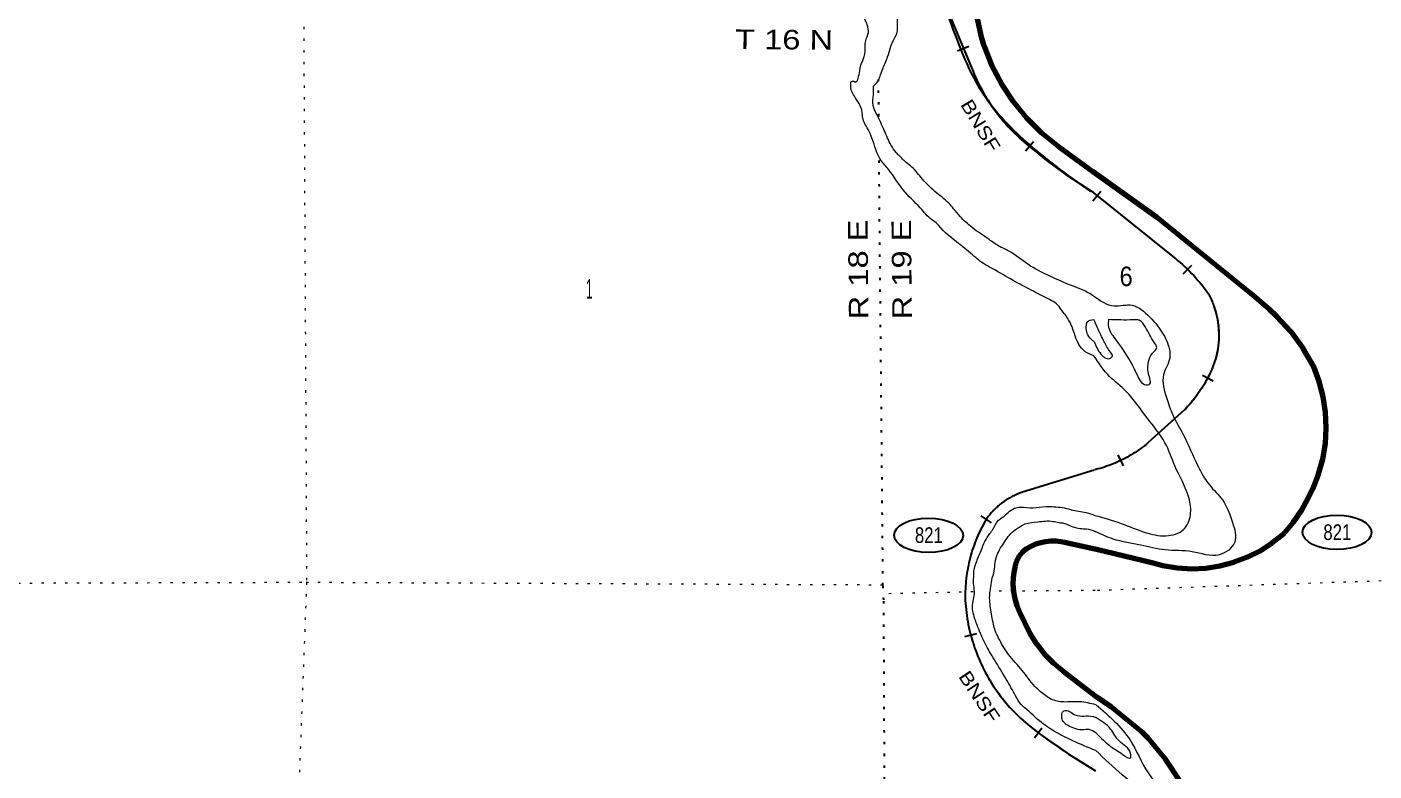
# Model space of a CAD drawing. Header units: feet. Extents: x -6 to 252658, y -374658 to -170635.
# Drawn here: x 115963 to 128025, y -222024 to -215362 of the extents above; entities that cross this region are included whole.
import ezdxf
from ezdxf.enums import TextEntityAlignment as Align

# ---------------------------------------------------------------- set-up
doc = ezdxf.new("R2010")
doc.units = ezdxf.units.FT
doc.header["$LTSCALE"] = 70
doc.linetypes.add('DOTTED', pattern=[1.5, 0.3, -1.2])
for name, color, linetype, lineweight in [('17', 7, 'Continuous', 25), ('23', 7, 'Continuous', 70), ('34', 7, 'Continuous', 25), ('39', 7, 'Continuous', 13), ('6', 7, 'DOTTED', 25), ('7', 7, 'DOTTED', 13)]:
    doc.layers.add(name, color=color, linetype=linetype, lineweight=lineweight)

msp = doc.modelspace()

# ---------------------------------------------------------------- linework, layer by layer
at = {"layer": '17'}
for centre in [(124036.03, -219913.24), (127693.34, -219886.9)]:
    msp.add_ellipse(centre, major_axis=(-309.24, 1), ratio=0.500121, dxfattribs=at)
at = {"layer": '23'}
for points in [[(125509.12, -216658.04), (125199.75, -216431.02), (125051.32, -216312.91), (124916.04, -216179.94), (124795.4, -216033.55), (124690.73, -215875.36), (124603.16, -215707.09), (124533.67, -215530.59), (124506.72, -215442.65), (124477.87, -215301.87), (124423.37, -215089.17), (124346.94, -214883.33), (124266.39, -214717.37), (124220, -214629.05), (124047, -214325.05), (123958.66, -214164.44), (123883.09, -213982.69), (123826.94, -213794.04), (123792.55, -213613.34), (123762.62, -213376.69), (123246.44, -209982.53), (123245, -209973.05)], [(125527.7, -220035.24), (126046.41, -220161.12), (126135.07, -220183.99), (126261.79, -220204.8), (126390, -220212.26), (126518.28, -220206.27), (126645.23, -220186.9), (126769.47, -220154.38), (126889.62, -220109.04), (127004.38, -220051.39), (127112.48, -219982.06), (127212.74, -219901.82), (127300.57, -219797.46), (127377, -219684.5), (127413.12, -219620.58), (127477.7, -219496.12), (127528.92, -219365.6), (127566.21, -219230.43), (127589.17, -219092.11), (127597.54, -218952.15), (127591.24, -218812.08), (127570.34, -218673.43), (127535.05, -218537.73), (127485.77, -218406.46), (127482.74, -218399.56), (127389.1, -218239.48), (127279.24, -218090.06), (127154.36, -217952.95), (127089.48, -217891.95), (126921.62, -217747.55), (126081.56, -217067.82), (125509.11, -216658.04)], [(125539.9, -221359.12), (125243.24, -221132.9), (125240.14, -221130.57), (125153.73, -221058.05), (125075.36, -220976.89), (125005.91, -220887.99), (124946.14, -220792.31), (124853.27, -220602.5), (124828.86, -220543.2), (124810.78, -220481.67), (124799.23, -220418.6), (124794.34, -220354.66), (124796.15, -220290.56), (124804.66, -220227), (124814.07, -220187.72), (124818.86, -220167.75), (124825.12, -220147.72), (124826.08, -220144.63), (124835.67, -220122.43), (124847.52, -220101.35), (124861.52, -220081.62), (124877.49, -220063.47), (124895.28, -220047.09), (124914.68, -220032.65), (124916.08, -220031.73), (124955.52, -220009.17), (124997.1, -219990.85), (125040.37, -219976.98), (125084.85, -219967.71), (125130.05, -219963.14), (125175.48, -219963.32), (125220.65, -219968.25), (125252.11, -219974.56), (125526.31, -220034.91)], [(126290.61, -222121.06), (126156.43, -221917.8), (126001.75, -221729.68), (125946.59, -221671.39), (125669.89, -221448.52), (125539.9, -221359.12)]]:
    msp.add_lwpolyline(points, dxfattribs=at)
at = {"layer": '34', "lineweight": 13}
for p, q in [((123899.76, -214484.69), (124433.51, -215762.41)), ((125511.84, -216848.27), (126237.43, -217429.41)), ((126327, -218789.97), (125998.97, -219085.42)), ((125518.63, -219329.07), (124875.89, -219526.78))]:
    msp.add_line(p, q, dxfattribs=at)
at = {"layer": '34'}
for p, q in [((124295.15, -215576.75), (124397.21, -215534.12)), ((124904.84, -216472.66), (124975.34, -216387.44)), ((125508.38, -216919.85), (125577.53, -216833.51)), ((126315.84, -217573.61), (126393.35, -217494.7)), ((126487.62, -218478.94), (126585.16, -218531.1)), ((125732.28, -219191.74), (125779.84, -219291.6)), ((124504.55, -219739.5), (124595.35, -219802.67)), ((124360.86, -220818.92), (124468, -220791.45)), ((124984.03, -221725.47), (125050.86, -221637.33))]:
    msp.add_line(p, q, dxfattribs=at)
for points in [[(123900.78, -214484.29), (124434.52, -215761.99), (124444.27, -215785.01), (124456.19, -215811.88), (124468.68, -215838.63), (124481.54, -215865.03), (124494.87, -215891.41), (124508.68, -215917.32), (124522.96, -215943.22), (124537.72, -215968.64), (124552.83, -215993.94), (124568.3, -216018.89), (124584.37, -216043.7), (124600.9, -216068.03), (124617.68, -216092.13), (124635.05, -216116.09), (124652.66, -216139.59), (124670.75, -216162.83), (124689.41, -216185.71), (124708.21, -216208.24), (124727.48, -216230.53), (124747.34, -216252.45), (124767.32, -216274.01), (124787.65, -216295.21), (124808.56, -216316.04), (124869.8, -216371), (124931.98, -216424.26), (124995.11, -216476.49), (125059.22, -216528.33), (125124.23, -216578.47), (125189.86, -216627.24), (125256.46, -216675.63), (125323.97, -216722.31), (125392.1, -216767.63), (125461.51, -216812.23), (125509.58, -216842.12)], [(125510.94, -216843.19), (126238.12, -217428.56), (126244.3, -217433.6), (126266.29, -217451.67), (126287.89, -217470.02), (126309.27, -217488.94), (126330.14, -217508.23), (126350.73, -217527.7), (126371.13, -217547.74), (126391.04, -217567.93), (126410.64, -217588.54), (126429.8, -217609.66), (126448.61, -217630.84), (126467.13, -217652.45), (126485.21, -217674.56), (126502.93, -217696.74), (126520.26, -217719.2), (126537.2, -217742.23), (126542.28, -217751.55), (126548.66, -217763.54), (126554.73, -217775.67), (126560.71, -217787.83), (126566.43, -217800.23), (126571.89, -217812.62), (126577.16, -217825.09), (126582.27, -217837.75), (126587.04, -217850.43), (126591.69, -217863.17), (126596.05, -217876.04), (126600.28, -217889.02), (126604.19, -217901.96), (126607.87, -217915.05), (126611.38, -217928.16), (126614.68, -217941.36), (126617.64, -217954.59), (126620.46, -217967.94), (126623.05, -217981.27), (126625.35, -217994.67), (126627.41, -218008.04), (126629.28, -218021.5), (126630.96, -218034.98), (126632.3, -218048.49), (126633.46, -218062.01), (126634.35, -218075.6), (126635.07, -218089.2), (126635.47, -218102.75), (126635.71, -218116.32), (126635.68, -218129.88), (126635.39, -218143.5), (126634.88, -218157.01), (126634.16, -218170.63), (126633.16, -218184.13), (126631.96, -218197.72), (126630.47, -218211.2), (126628.81, -218224.69), (126626.91, -218238.09), (126624.76, -218251.55), (126622.32, -218264.9), (126619.72, -218278.19), (126616.85, -218291.53), (126613.79, -218304.72), (126610.5, -218317.9), (126606.87, -218331.03), (126603.14, -218344.04), (126599.16, -218357.03), (126594.87, -218369.98), (126590.45, -218382.79), (126585.81, -218395.52), (126580.86, -218408.22), (126572.66, -218427.67), (126564.06, -218446.82), (126555.14, -218465.84), (126545.94, -218484.87), (126536.34, -218503.61), (126526.46, -218522.08), (126516.3, -218540.59), (126505.75, -218558.8), (126494.91, -218576.75), (126483.68, -218594.69), (126472.22, -218612.25), (126460.53, -218629.73), (126448.4, -218647.02), (126436.03, -218663.95), (126423.32, -218680.73), (126410.44, -218697.33), (126397.1, -218713.73), (126383.64, -218729.82), (126369.74, -218745.73), (126355.71, -218761.31), (126341.33, -218776.76), (126327.76, -218790.77), (125999.68, -219086.26), (125984.02, -219099.28), (125968.14, -219111.86), (125952.05, -219124.18), (125935.72, -219136.39), (125919.18, -219148.18), (125902.49, -219159.62), (125885.58, -219170.95), (125868.45, -219181.86), (125851.18, -219192.42)], [(125851.18, -219192.42), (125833.61, -219202.79), (125815.99, -219212.75), (125798.21, -219222.52), (125780.13, -219231.95), (125762.02, -219240.94), (125743.67, -219249.68), (125725.27, -219258.16), (125706.57, -219266.29), (125687.89, -219274.08), (125668.91, -219281.53), (125649.96, -219288.65), (125630.79, -219295.49), (125611.57, -219301.92), (125592.22, -219308.01), (125572.81, -219313.84), (125553.18, -219319.25), (125533.49, -219324.4), (125523.6, -219328.45)], [(125518.95, -219330.13), (124876.22, -219527.83), (124870.03, -219529.9), (124859.61, -219533.58), (124849.25, -219537.39), (124838.94, -219541.38), (124828.78, -219545.61), (124818.59, -219549.97), (124808.53, -219554.49), (124798.56, -219559.23), (124788.71, -219564.13), (124778.9, -219569.19), (124769.15, -219574.38), (124759.56, -219579.81), (124750.04, -219585.37), (124740.59, -219591.13), (124731.23, -219597.02), (124722.05, -219603.1), (124712.92, -219609.3), (124703.93, -219615.66), (124695.03, -219622.23), (124686.28, -219628.89), (124677.57, -219635.74), (124669.08, -219642.73), (124660.61, -219649.89), (124652.37, -219657.18), (124644.19, -219664.6), (124636.18, -219672.13), (124628.24, -219679.85), (124620.53, -219687.73), (124612.92, -219695.68), (124605.39, -219703.82), (124598.06, -219712.03), (124590.86, -219720.38), (124583.84, -219728.93), (124576.95, -219737.5), (124570.18, -219746.22), (124563.59, -219755.13), (124557.15, -219764.07), (124550.87, -219773.1), (124544.77, -219782.3), (124541.07, -219788.83), (124529.5, -219809.42), (124518.48, -219830.06), (124507.79, -219851.05), (124497.4, -219872.12), (124487.32, -219893.4), (124477.81, -219914.85), (124468.49, -219936.56), (124459.59, -219958.31), (124451.13, -219980.26), (124443.1, -220002.26), (124435.38, -220024.49), (124427.95, -220046.8), (124421.1, -220069.28), (124414.53, -220091.84), (124408.42, -220114.59), (124402.59, -220137.43), (124397.32, -220160.31), (124392.33, -220183.26), (124387.77, -220206.28), (124383.66, -220229.49), (124379.93, -220252.63), (124376.54, -220275.98), (124373.66, -220299.24), (124371.09, -220322.71), (124369.06, -220346.09), (124367.32, -220369.56), (124365.97, -220392.94), (124365.07, -220416.51), (124364.7, -220440.01), (124364.61, -220463.44), (124364.94, -220487.07), (124365.2, -220496.26), (124366.85, -220523.4), (124369.1, -220550.34), (124371.83, -220577.28), (124374.87, -220604.35), (124378.52, -220631.23), (124382.63, -220657.93), (124387.06, -220684.77), (124392.1, -220711.41), (124397.6, -220737.88), (124403.57, -220764.48), (124409.99, -220790.75), (124416.72, -220816.99), (124424.07, -220843.2), (124431.88, -220869.07), (124440.14, -220894.92), (124448.7, -220920.61), (124457.9, -220946.25), (124467.37, -220971.56), (124477.47, -220996.84), (124487.88, -221021.79), (124498.74, -221046.73), (124510.04, -221071.32), (124521.81, -221095.73), (124533.87, -221119.97), (124546.55, -221144.02), (124559.55, -221167.9), (124572.98, -221191.44)], [(124572.98, -221191.44), (124586.71, -221214.82), (124601.04, -221237.84), (124615.68, -221260.69), (124630.61, -221283.22), (124645.99, -221305.56), (124661.83, -221327.57), (124678.13, -221349.4), (124694.56, -221370.92), (124711.6, -221392.08), (124728.93, -221412.92), (124746.55, -221433.58), (124764.47, -221453.77), (124783, -221473.76), (124801.66, -221493.44), (124820.77, -221512.63), (124840.03, -221531.65), (124859.88, -221550.33), (124879.87, -221568.53), (124900.15, -221586.4), (124920.88, -221604.1), (124941.9, -221621.16), (124954, -221630.92), (125035.62, -221692.8), (125118.21, -221752.48), (125201.87, -221810.77), (125286.7, -221868.48), (125372.49, -221923.98), (125458.9, -221977.73), (125532.2, -222022.08)]]:
    msp.add_lwpolyline(points, dxfattribs=at)
at = {"layer": '34', "lineweight": 13}
for centre, radius, start, end in [((125992.51, -215113.45), 1688.67, 202.60012, 225.44801), ((127969.99, -212833.49), 4704.57, 227.76677, 238.45919), ((125218.63, -218700.03), 1628.63, 35.99674, 51.27678), ((125857.44, -218121.23), 777.17, 338.36247, 29.13702), ((125467.01, -217946.25), 1204.76, 315.54739, 337.47405), ((125250.92, -218195.74), 1162.37, 283.82732, 310.05765), ((125073.92, -220128.41), 633.39, 108.21897, 146.8134), ((125711.75, -220455.36), 1348.26, 150.02384, 181.73979), ((125916.91, -220411.14), 1555.13, 183.13894, 231.7122), ((128517.25, -216986.81), 5854.67, 232.50221, 239.33928)]:
    msp.add_arc(centre, radius, start, end, dxfattribs=at)
at = {"layer": '34'}
msp.add_spline([(118502.9, -199330.27), (119765.9, -202020.1), (120924.1, -204442.96), (121685.51, -206061.63), (122266.61, -207273.02), (122656.95, -208290.62), (122934.17, -209260.8), (123165.71, -210575.59), (123370.53, -211820.1), (123543.61, -212863.55), (123663.85, -213579.27), (123768.79, -214138.08), (123869.67, -214429.19), (124187.64, -215201.73), (124486.92, -215899.93), (124879.04, -216363.88), (125484.59, -216834.2)], degree=3, dxfattribs=at)
at = {"layer": '39'}
for points in [[(125517.11, -217772.88), (125413.68, -217715.45), (125325.32, -217681.08), (125122.51, -217592.19), (124925.76, -217487.21), (124755.18, -217368.2), (124664.83, -217323.77), (124578.53, -217265.28), (124426.01, -217158.38), (124317.69, -217057.61), (124259.55, -216989.12), (124217.46, -216940.77), (124093.06, -216835.94), (123968.73, -216708.99), (123874.49, -216606.23), (123822.32, -216563.9), (123812.29, -216553.82), (123746.12, -216485.31), (123702.03, -216422.87), (123640.02, -216288.01), (123572, -216145.09), (123540.01, -216064.58), (123542, -215969.05), (123544, -215926.05), (123544.42, -215891.64), (123562, -215873.05), (123611.01, -215777.15), (123625.16, -215738.97), (123669.61, -215630.46), (123728.27, -215467.69), (123734.32, -215457.64), (123754.52, -215409.43), (123758.66, -215355.13), (123760.95, -215228.44), (123799.42, -215101.82), (123849.95, -214975.23), (123866.14, -214929), (123864.34, -214832.47), (123860.51, -214748), (123848.57, -214693.68), (123804.63, -214566.9), (123742.8, -214347.56), (123677, -214110.12), (123612.02, -213825.45), (123609.18, -213737.64), (123614.85, -213651.25), (123616.44, -213517.94)], [(125516.71, -218307.12), (125436.57, -218266.52), (125382.45, -218204.06), (125320.48, -218047.08), (125290.48, -217984.68), (125224.35, -217892.04), (125182.26, -217841.68), (125118.02, -217803.33), (124975.47, -217728.63), (124814.87, -217643.84), (124634.2, -217540.91), (124495.69, -217458.17), (124445.54, -217415.84), (124307.1, -217302.94), (124124.56, -217137.66), (124114.54, -217125.57), (124066.37, -217089.28), (123962.09, -216982.48), (123807.69, -216819.27), (123679.44, -216640.02), (123609.28, -216555.41), (123573.26, -216484.95), (123501.32, -216291.74), (123449.29, -216189.08), (123443.36, -216144.82), (123437.42, -216104.59), (123379.37, -215993.87), (123339.39, -215895.24), (123339.43, -215877.14), (123341.48, -215857.04), (123365.63, -215847.03), (123381.68, -215855.1), (123395.79, -215843.07), (123411.96, -215796.85), (123413.99, -215790.82), (123426.22, -215714.43), (123440.37, -215676.25), (123468.73, -215577.77), (123472.95, -215487.28), (123497.24, -215410.91), (123487.34, -215344.52), (123463.57, -215286.22)], [(125517.11, -217772.88), (125697.26, -217858.87), (125858.19, -217853.18), (125959.35, -217906.48), (126101.78, -218060), (126181.8, -218210.15), (126195.06, -218326.76), (126140.25, -218476.29), (126168.57, -218687.36), (126222.41, -218835.76), (126314.75, -219009.94), (126448.44, -219292.38), (126550.79, -219462.42), (126666.86, -219596.09), (126757.48, -219798.46), (126777.38, -219973.38), (126639.69, -220087.54), (126395.92, -220059.87), (126154.28, -220044.26), (125936.52, -220002.23), (125688.44, -219946.42), (125527.91, -219878.27)], [(125518.71, -218178.85), (125479.05, -218143.93), (125449.16, -218029.25), (125457.26, -218003.13), (125516.71, -217982.66)], [(125518.71, -218178.85), (125578.93, -218290.88), (125655.8, -218330.34), (125681.75, -218309.94), (125665.28, -218273.88), (125607.98, -218179.86), (125577.16, -218117.78), (125516.71, -217982.66)], [(125648.21, -217982.17), (125869.58, -217983.9), (125921.94, -217987.39), (125978.94, -218051.21), (126058.83, -218189.28), (126079.41, -218233.35), (126037.69, -218286.12), (126006.21, -218356.9), (126005.29, -218463.6), (126010.35, -218564.2), (125984.21, -218566.48), (125898.67, -218466.72), (125706.32, -218154.69), (125644.7, -218032.53), (125648.21, -217982.17)], [(125525.28, -219734.74), (125759.45, -219806.79), (125975.59, -219887.08), (126161.03, -219917.37), (126321.43, -219859.34), (126380.51, -219733.93), (126366.81, -219575.04), (126241.15, -219290.5), (126152.51, -219084.08), (125995.33, -218866.3), (125805.71, -218624.69), (125657.45, -218491.36), (125516.71, -218307.12)], [(125533.51, -221840.21), (125328.33, -221753.34), (125181.77, -221678.63), (125047.3, -221589.87), (124898.85, -221458.86), (124864.75, -221428.62), (124814.69, -221350.09), (124730.6, -221201.11), (124626.47, -221027.95), (124542.37, -220880.97), (124478.38, -220736.05), (124440.43, -220627.38), (124428.53, -220556.98), (124446.93, -220416.25), (124439.05, -220345.85), (124441.22, -220267.42), (124441.24, -220261.39), (124461.56, -220158.87), (124508.04, -220050.37), (124540.38, -219967.99), (124586, -219898.05), (124614, -219856.05), (124663.4, -219779.21), (124695.62, -219755.14), (124804.34, -219670.9), (124858.63, -219660.96), (124969.16, -219667.23), (125085.77, -219655.4), (125158.12, -219657.56), (125306.8, -219681.99), (125312.83, -219684.02), (125447.44, -219708.43), (125525.28, -219734.74)], [(125535.11, -221431.04), (125389.4, -221403.56), (125248.71, -221405.28), (125132.18, -221378.9), (125035.87, -221310.33), (124987.73, -221265.99), (124875.49, -221122.98), (124751.19, -220979.95), (124663.07, -220832.96), (124633.07, -220766.54), (124617.12, -220708.19), (124591.31, -220563.35), (124583.43, -220496.97), (124589.66, -220402.46), (124591.7, -220392.41), (124601.91, -220316.02), (124624.21, -220231.6), (124632.42, -220157.21), (124656.72, -220072.8), (124729.34, -219954.3), (124771.68, -219898.08), (124832.09, -219849.94), (124902.52, -219811.88), (125013.1, -219791.99), (125149.79, -219788.25), (125200.01, -219798.42), (125236.19, -219802.51), (125312.5, -219830.82), (125441.08, -219855.21), (125449.12, -219855.23), (125527.91, -219878.27)], [(125536.41, -221430.5), (125840.39, -221747.51), (126001.65, -222040.7), (126179.08, -222270.35), (126337.45, -222604.88), (126460.36, -223014.25), (126566.75, -223381.52), (126696.38, -223659.98), (127154.45, -224571.14), (127327.05, -224919.61), (127486.4, -225153.48), (127718.69, -225434.9), (128031, -225671.21), (128386.78, -225828.56), (128678.25, -225797.36), (129151.54, -225639.47), (129388.88, -225431.68), (129654.2, -225205.49), (129874.13, -225066.33), (130164.55, -224932.48), (130554.61, -224900.26), (130846.55, -224915.35), (131064.76, -225001.66), (131337.24, -225081.37), (131604.09, -225201.39), (131863.43, -225373.83), (132078.25, -225717.84), (132210.92, -226096.92), (132240.35, -226416.68), (132228.2, -226606.02), (132237.31, -226905.86), (132133.63, -227196.81), (131675.98, -227900.05), (131486.69, -228097.08), (131270.53, -228261.55), (130916.65, -228423.24), (130443.38, -228583.14), (130390.76, -228607.49)], [(125533.51, -221681.98), (125475.27, -221653.09), (125410.95, -221654.98), (125336.62, -221640.75), (125280.39, -221614.49), (125258.32, -221598.35), (125232.28, -221560.09), (125228.33, -221525.9), (125236.44, -221495.75), (125250.54, -221483.71), (125346.93, -221520.11), (125505.69, -221534.51), (125533.51, -221544.52)], [(125533.51, -221681.98), (125669.22, -221804.6), (125776.6, -221875.95), (125843.31, -221905.46), (125844.91, -221865.18), (125745.2, -221757.51), (125665.6, -221647.62), (125533.51, -221544.52)], [(127044.8, -228742.28), (126878.11, -228440.93), (126766.5, -228152.22), (126739.14, -227838.48), (126808.79, -227566.01), (127013.63, -227328.37), (127239.68, -227197.19), (127482.59, -227140.33), (127758.97, -227207.92), (127988.1, -227378.66), (129037.59, -228269.6), (129246.34, -228414.38), (129486.52, -228484.36), (129907.51, -228524.28), (130218.95, -228478.78), (130604.2, -228370.12), (130922.79, -228235.97), (131309.02, -228026.64), (131536.24, -227812.93), (131854.98, -227300.34), (131984.11, -226940.69), (132033.05, -226610.06), (132018.5, -226171.38), (131871.5, -225768.29), (131669.33, -225480.52), (131368.19, -225352.8), (130949.56, -225149.8), (130521.72, -225029.43), (130318.91, -225071.79), (129915.24, -225262.31), (129628.67, -225484.72), (129389.14, -225651.54), (129085.21, -225843.47), (128615.42, -225951), (128293.03, -225910.05), (127886.62, -225721.02), (127551.66, -225434.62), (127139.72, -224901.42), (126865.09, -224415.11), (126621.36, -223801.67), (126447.48, -223360.02), (126275.43, -222837.01), (126155.53, -222526.24), (126016.26, -222288.14), (125770.41, -222057.18), (125533.51, -221840.21)]]:
    msp.add_spline(points, degree=3, dxfattribs=at)
at = {"layer": '6'}
msp.add_line((123590.48, -216162.42), (123588.21, -215832.08), dxfattribs=at)
msp.add_lwpolyline([(123656.15, -228760.8), (123653, -225798.05), (123657, -225669.05), (123635, -220492.05), (123628, -220359.05), (123593.08, -216542.18)], dxfattribs=at)
at = {"layer": '7'}
for p, q in [((124436.83, -220419.82), (123634, -220437.05)), ((125529, -220408.05), (124591, -220414.05))]:
    msp.add_line(p, q, dxfattribs=at)
for points in [[(118308.51, -228789.19), (118268.25, -225707.57), (118470.27, -220316.27), (118443.41, -215216.63)], [(144383.9, -220211.76), (139120.69, -220310.59), (133881.23, -220370.92), (128507.7, -220307.84), (125529, -220408.05)], [(123628, -220359.05), (118425.32, -220336.05), (113156, -220352.05), (107870, -220268.05), (102502, -220310.05), (97138, -220328.05), (94146.71, -220362.02)]]:
    msp.add_lwpolyline(points, dxfattribs=at)

# ---------------------------------------------------------------- texts
at = {"layer": '17', "width": 0.8}
for p in [(124038.93, -219981.55), (127696.24, -219955.21)]:
    msp.add_text('821', height=140, dxfattribs=at).set_placement(p, align=Align.CENTER)
at = {"layer": '34', "width": 1.2}
for rotation, p in [(301.201, (124317.43, -216056.7)), (303.531, (124298.75, -221177.07))]:
    msp.add_text('BNSF', height=120, rotation=rotation, dxfattribs=at).set_placement(p)
at = {"layer": '6', "width": 1.25}
for s, rotation, p in [('T 16 N', 359.55, (122302.8, -215559.53)), ('R 18 E', 90.524, (123497.79, -217979.59)), ('R 19 E', 90.524, (123886.89, -217979.46))]:
    msp.add_text(s, height=175, rotation=rotation, dxfattribs=at).set_placement(p)
at = {"layer": '7'}
for s, rotation, width, p in [('6', 0.594, 0.9, (125747.28, -217683.33)), ('1', 0.294, 0.45, (120968.48, -217795.24))]:
    msp.add_text(s, height=175, rotation=rotation, dxfattribs=dict(at, width=width)).set_placement(p)

doc.saveas('drawing.dxf')
